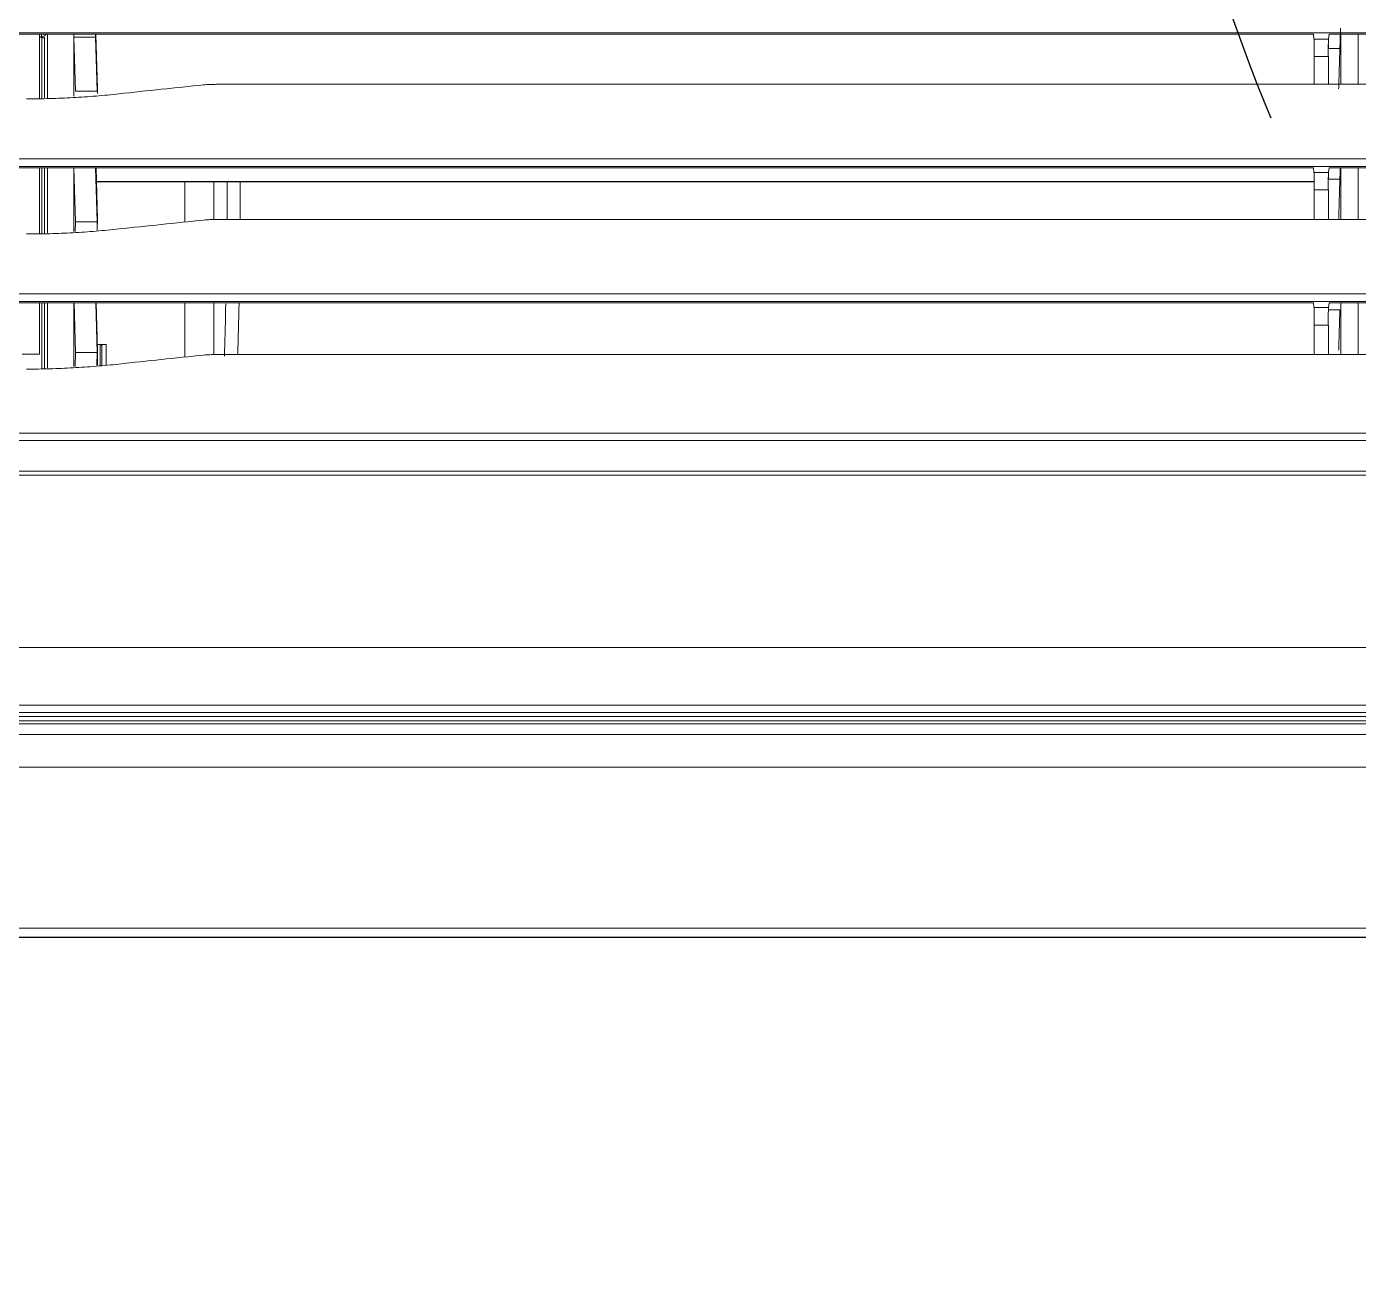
# Model space of a CAD drawing. Header units: inches. Extents: x 3778 to 56227, y -16914 to 35091.
# Drawn here: x 42238.1 to 42390.2, y -13116.5 to -12974.9 of the extents above; entities that cross this region are included whole.
import ezdxf

# ---------------------------------------------------------------- set-up
doc = ezdxf.new("R2010")
doc.units = ezdxf.units.IN
doc.header["$LTSCALE"] = 100
doc.header["$MEASUREMENT"] = 0
doc.linetypes.add('DH-HID2', pattern=[1.2, 0.8, -0.4])
doc.layers.add('2-con', color=2, linetype='Continuous')
doc.layers.add('FU-FURM', color=251, linetype='DH-HID2')
doc.layers.add('mark-B', color=2, linetype='Continuous', lineweight=20)

# ---------------------------------------------------------------- blocks, each defined once
blk = doc.blocks.new('cjscjdeh')
at = {"layer": 'FU-FURM', "color": 8}
for centre, radius, start in [((150426.67, 67948.17), 194.25, 181.2146), ((150420.33, 67940.87), 213.6, 181.2145)]:
    blk.add_arc(centre, radius, start, 269.0908, dxfattribs=at)
blk = doc.blocks.new('무풍1WAY 대형')
at = {"layer": 'mark-B'}
for p, q in [((0, -24.74), (620.28, -24.74)), ((620.26, -25.23), (0, -25.23)), ((-486.45, -52.82), (486.43, -52.82)), ((486.43, -53.25), (-486.45, -53.25)), ((-485.68, -56.78), (485.66, -56.78)), ((485.66, -57.61), (-485.68, -57.61)), ((436.91, -67.72), (436.91, -65.42)), ((437.4, -65.39), (437.4, -67.71)), ((437.58, -67.54), (437.58, -65.38)), ((437.9, -65.36), (437.87, -66.55)), ((437.96, -65.36), (437.91, -66.81)), ((440.4, -66.81), (440.45, -65.22)), ((440.6, -65.21), (440.6, -72.48)), ((443.59, -65.05), (443.59, -72.48)), ((443.93, -65.03), (443.93, -72.48)), ((444.23, -72.48), (444.23, -65.02)), ((292.42, -66.58), (297.27, -66.58)), ((297.27, -69.96), (297.27, -66.58)), ((297.27, -66.58), (298.89, -66.58)), ((298.89, -69.96), (298.89, -66.58)), ((298.89, -66.58), (424.31, -66.58)), ((424.61, -72.48), (424.61, -66.57)), ((427.89, -66.29), (427.89, -72.48)), ((437.91, -66.81), (440.4, -66.81)), ((437.91, -66.81), (438.08, -72.48)), ((440.57, -72.48), (440.4, -66.81)), ((446.48, -66.61), (444.53, -66.61)), ((444.53, -66.61), (444.53, -72.48)), ((437.89, -67.72), (436.91, -67.72)), ((437.4, -67.71), (437.58, -67.54)), ((437.87, -67.07), (438.03, -72.48)), ((297.27, -69.96), (298.89, -69.96)), ((-482.87, -72.64), (482.85, -72.64)), ((297.19, -72.48), (292.5, -72.48)), ((295.95, -71.69), (297.26, -71.69)), ((297.19, -72.48), (297.26, -71.95)), ((297.26, -71.84), (297.26, -71.69)), ((298.91, -71.95), (297.26, -71.95)), ((298.98, -72.48), (298.91, -71.95)), ((483.03, -72.48), (298.98, -72.48)), ((482.85, -73.52), (-482.87, -73.52)), ((443.59, -80.49), (443.59, -87.92)), ((443.93, -80.47), (443.93, -87.91)), ((444.23, -87.91), (444.23, -80.45)), ((444.53, -80.44), (444.53, -87.91)), ((292.42, -82.02), (297.27, -82.02)), ((297.27, -85.4), (297.27, -82.02)), ((297.27, -82.02), (298.89, -82.02)), ((298.89, -85.4), (298.89, -82.02)), ((298.89, -82.02), (424.31, -82.02)), ((424.61, -86.37), (424.61, -82.01)), ((427.89, -81.73), (427.89, -86.37)), ((437.87, -82), (438.05, -87.91)), ((437.94, -80.8), (437.91, -81.75)), ((437.91, -81.75), (440.4, -81.75)), ((437.91, -81.75), (438.1, -87.92)), ((440.4, -81.75), (440.44, -80.66)), ((440.59, -87.92), (440.4, -81.75)), ((440.6, -80.65), (440.6, -87.91)), ((295.95, -86.63), (297.26, -86.63)), ((297.27, -86.95), (297.26, -86.63)), ((297.27, -85.4), (298.89, -85.4)), ((298.9, -86.37), (438, -86.37)), ((-480.14, -88.08), (480.12, -88.08)), ((297.19, -87.91), (292.5, -87.91)), ((297.19, -87.91), (297.26, -87.38)), ((298.91, -87.38), (297.26, -87.38)), ((298.98, -87.91), (298.91, -87.38)), ((480.3, -87.91), (298.98, -87.91)), ((480.12, -88.96), (-480.14, -88.96)), ((437.87, -96.94), (438.06, -103.17)), ((437.91, -96.68), (440.4, -96.68)), ((437.91, -96.68), (438.1, -102.86)), ((440.59, -102.86), (440.4, -96.68)), ((440.6, -96.09), (440.6, -103.17)), ((443.59, -95.92), (443.59, -103.16)), ((443.93, -95.9), (443.93, -102.79)), ((444.23, -102.78), (444.23, -95.89)), ((444.53, -95.87), (444.53, -103.16)), ((292.42, -97.46), (297.27, -97.46)), ((297.27, -100.63), (297.27, -97.46)), ((297.27, -97.46), (298.89, -97.46)), ((298.89, -100.63), (298.89, -97.46)), ((298.89, -97.46), (424.31, -97.46)), ((295.95, -101.56), (297.26, -101.56)), ((297.27, -101.96), (297.26, -101.56)), ((297.27, -100.63), (298.89, -100.63)), ((-477.44, -103.33), (477.42, -103.33)), ((297.19, -103.17), (292.51, -103.17)), ((297.19, -103.17), (297.26, -102.62)), ((298.91, -102.62), (297.26, -102.62)), ((298.98, -103.17), (298.91, -102.62)), ((477.6, -103.17), (298.98, -103.17)), ((438.1, -102.86), (440.59, -102.86)), ((444.04, -102.78), (444.27, -102.89)), ((444.46, -102.89), (444.23, -102.78)), ((444.27, -102.89), (444.46, -102.89)), ((444.27, -102.89), (444.27, -103.17))]:
    blk.add_line(p, q, dxfattribs=at)
for centre, major_axis, ratio, start_param, end_param in [((297.26, -69.96), (0, -1.99), 0.008727, 0.069813, 1.570796), ((298.91, -69.96), (0, -1.99), 0.008727, 4.712389, 6.213372), ((297.26, -85.4), (0, -1.99), 0.008727, 0.069813, 1.570796), ((298.91, -85.4), (0, -1.99), 0.008727, 4.712389, 6.213372), ((297.26, -100.63), (0, -1.99), 0.008727, 0.069813, 1.570796), ((298.91, -100.63), (0, -1.99), 0.008727, 4.712389, 6.213372), ((438.09, -104.15), (0, -1.49), 0.017455, 2.292428, 2.617994), ((440.58, -104.15), (0, -1.49), 0.017455, 2.292428, 2.617994), ((444.27, -103.39), (-0.223, -0.445), 0.99981, 3.605286, 4.704073)]:
    blk.add_ellipse(centre, major_axis=major_axis, ratio=ratio, start_param=start_param, end_param=end_param, dxfattribs=at)
for points, knots in [([(0, 0), (45.98, 0), (91.97, 0), (183.94, 0), (321.89, 0), (459.85, 0), (551.82, 0)], [0, 0, 0, 0, 0.25, 0.25, 0.5, 1, 1, 1, 1]), ([(0, -0.02), (45.98, -0.02), (91.97, -0.02), (183.94, -0.02), (229.92, -0.02), (321.89, -0.02), (367.88, -0.02), (459.85, -0.02), (505.83, -0.02), (551.82, -0.02)], [0, 0, 0, 0, 0.25, 0.25, 0.5, 0.5, 0.75, 0.75, 1, 1, 1, 1]), ([(551.82, -1.05), (505.83, -1.05), (459.85, -1.04), (367.88, -1.04), (321.89, -1.04), (229.92, -1.04), (183.94, -1.04), (91.97, -1.04), (45.98, -1.05), (0, -1.05)], [0, 0, 0, 0, 0.25, 0.25, 0.5, 0.5, 0.75, 0.75, 1, 1, 1, 1]), ([(551.82, -19.43), (528.82, -19.43), (505.83, -19.43), (459.85, -19.43), (436.86, -19.43), (367.88, -19.43), (321.89, -19.43), (183.94, -19.43), (91.97, -19.43), (0, -19.43)], [0, 0, 0, 0, 0.125, 0.125, 0.25, 0.25, 0.5, 0.5, 1, 1, 1, 1]), ([(0, -23.18), (91.97, -23.18), (183.94, -23.18), (321.89, -23.18), (367.88, -23.18), (436.86, -23.18), (459.85, -23.18), (505.83, -23.18), (528.82, -23.18), (551.82, -23.18)], [0, 0, 0, 0, 0.5, 0.5, 0.75, 0.75, 0.875, 0.875, 1, 1, 1, 1]), ([(551.82, -24.38), (528.82, -24.38), (505.83, -24.38), (459.85, -24.38), (436.86, -24.38), (367.88, -24.38), (321.89, -24.38), (183.94, -24.38), (91.97, -24.38), (0, -24.38)], [0, 0, 0, 0, 0.125, 0.125, 0.25, 0.25, 0.5, 0.5, 1, 1, 1, 1]), ([(547.71, -26.53), (502.06, -26.53), (456.42, -26.53), (365.14, -26.53), (319.49, -26.53), (228.21, -26.53), (182.56, -26.53), (91.28, -26.53), (45.63, -26.53), (-45.65, -26.53), (-91.3, -26.53), (-182.58, -26.53), (-273.87, -26.53), (-410.8, -26.53), (-502.08, -26.53), (-547.73, -26.53)], [0, 0, 0, 0, 0.125, 0.125, 0.25, 0.25, 0.375, 0.375, 0.5, 0.5, 0.625, 0.625, 0.75, 0.875, 1, 1, 1, 1]), ([(351.53, -33.13), (371.28, -33.13), (436.67, -33.13), (502.06, -33.13), (547.71, -33.13)], [0, 0, 0, 0, 0.30203, 1, 1, 1, 1]), ([(423.39, -66.4), (423.38, -66.59), (423.38, -66.77), (423.32, -68.69), (423.27, -70.51), (423.23, -72.37)], [0, 0, 0, 0, 0.096942, 0.096942, 1, 1, 1, 1]), ([(423.39, -66.4), (423.38, -66.59), (423.38, -66.77), (423.32, -68.69), (423.27, -70.51), (423.23, -72.37)], [0, 0, 0, 0, 0.096942, 0.096942, 1, 1, 1, 1]), ([(424.31, -66.58), (424.43, -66.58), (424.55, -66.58), (424.79, -66.58), (424.91, -66.57), (425.16, -66.56), (425.28, -66.56), (425.52, -66.54), (425.64, -66.53), (425.76, -66.52)], [0, 0, 0, 0, 0.25, 0.25, 0.5, 0.5, 0.75, 0.75, 1, 1, 1, 1]), ([(437.87, -67.07), (437.87, -67.06), (437.87, -67.06), (437.87, -67.06), (437.87, -67.05), (437.87, -67.05), (437.87, -67.04), (437.87, -67.04), (437.87, -67.03), (437.87, -67.03), (437.87, -67.02), (437.87, -67.01), (437.87, -67.01), (437.87, -67), (437.87, -67), (437.87, -66.99), (437.87, -66.98), (437.87, -66.98), (437.87, -66.97), (437.87, -66.96), (437.87, -66.96), (437.87, -66.95), (437.87, -66.94), (437.87, -66.94), (437.87, -66.93), (437.87, -66.92), (437.87, -66.91), (437.87, -66.91), (437.87, -66.9), (437.87, -66.89), (437.87, -66.89), (437.87, -66.88), (437.87, -66.87), (437.87, -66.86), (437.87, -66.86), (437.87, -66.85), (437.87, -66.84), (437.87, -66.84), (437.87, -66.83), (437.87, -66.82), (437.87, -66.81), (437.87, -66.81), (437.87, -66.79), (437.87, -66.78), (437.87, -66.76), (437.87, -66.75), (437.87, -66.74), (437.87, -66.72), (437.87, -66.71), (437.87, -66.69), (437.87, -66.68), (437.87, -66.67), (437.87, -66.65), (437.87, -66.64), (437.87, -66.63), (437.87, -66.61), (437.87, -66.6), (437.87, -66.59), (437.87, -66.58), (437.87, -66.57), (437.87, -66.56), (437.87, -66.55), (437.87, -66.55)], [0, 0, 0, 0, 0.013747, 0.027429, 0.041048, 0.054602, 0.068093, 0.08152, 0.094883, 0.108181, 0.121416, 0.134587, 0.147694, 0.160737, 0.173716, 0.186631, 0.199482, 0.212269, 0.224992, 0.237651, 0.250246, 0.262777, 0.275245, 0.287648, 0.299987, 0.312263, 0.324474, 0.336622, 0.348705, 0.360725, 0.372681, 0.384572, 0.3964, 0.408164, 0.419864, 0.4315, 0.443072, 0.454581, 0.466025, 0.477405, 0.488722, 0.499974, 0.52253, 0.545343, 0.568414, 0.591742, 0.615327, 0.63917, 0.66327, 0.687627, 0.712242, 0.737115, 0.762244, 0.787632, 0.813276, 0.839179, 0.865338, 0.891756, 0.91843, 0.945363, 0.972553, 1, 1, 1, 1]), ([(424.31, -82.02), (424.43, -82.02), (424.55, -82.02), (424.79, -82.01), (424.91, -82.01), (425.16, -82), (425.28, -81.99), (425.52, -81.97), (425.64, -81.96), (425.76, -81.95)], [0, 0, 0, 0, 0.25, 0.25, 0.5, 0.5, 0.75, 0.75, 1, 1, 1, 1]), ([(437.87, -82), (437.87, -82), (437.87, -82), (437.87, -81.99), (437.87, -81.99), (437.87, -81.99), (437.87, -81.98), (437.87, -81.97), (437.87, -81.97), (437.87, -81.96), (437.87, -81.96), (437.87, -81.95), (437.87, -81.95), (437.87, -81.94), (437.87, -81.93), (437.87, -81.93), (437.87, -81.92), (437.87, -81.91), (437.87, -81.91), (437.87, -81.9), (437.87, -81.89), (437.87, -81.89), (437.87, -81.88), (437.87, -81.87), (437.87, -81.87), (437.87, -81.86), (437.87, -81.85), (437.87, -81.85), (437.87, -81.84), (437.87, -81.83), (437.87, -81.82), (437.87, -81.82), (437.87, -81.81), (437.87, -81.8), (437.87, -81.8), (437.87, -81.79), (437.87, -81.78), (437.87, -81.77), (437.87, -81.77), (437.87, -81.76), (437.87, -81.75), (437.87, -81.74), (437.87, -81.73), (437.87, -81.72), (437.87, -81.7), (437.87, -81.69), (437.87, -81.67), (437.87, -81.66), (437.87, -81.64), (437.87, -81.63), (437.87, -81.62), (437.87, -81.6), (437.87, -81.59), (437.87, -81.58), (437.87, -81.56), (437.87, -81.55), (437.87, -81.54), (437.87, -81.53), (437.87, -81.52), (437.87, -81.51), (437.87, -81.5), (437.87, -81.49), (437.87, -81.49)], [0, 0, 0, 0, 0.013747, 0.027429, 0.041048, 0.054602, 0.068093, 0.08152, 0.094883, 0.108181, 0.121416, 0.134587, 0.147694, 0.160737, 0.173716, 0.186631, 0.199482, 0.212269, 0.224992, 0.237651, 0.250246, 0.262777, 0.275245, 0.287648, 0.299987, 0.312263, 0.324474, 0.336622, 0.348705, 0.360725, 0.372681, 0.384572, 0.3964, 0.408164, 0.419864, 0.4315, 0.443072, 0.454581, 0.466025, 0.477405, 0.488722, 0.499974, 0.52253, 0.545343, 0.568414, 0.591742, 0.615327, 0.63917, 0.66327, 0.687627, 0.712242, 0.737115, 0.762244, 0.787632, 0.813276, 0.839179, 0.865338, 0.891756, 0.91843, 0.945363, 0.972553, 1, 1, 1, 1]), ([(438, -86.32), (430.4, -86.32), (414.94, -86.32), (392.75, -86.32), (372.55, -86.32), (355.75, -86.32), (341.94, -86.32), (327.96, -86.32), (313.86, -86.32), (303.49, -86.32), (298.9, -86.32)], [0, 0, 0, 0, 0.163758, 0.33346, 0.478701, 0.59948, 0.695798, 0.776478, 0.901011, 1, 1, 1, 1]), ([(437.87, -96.94), (437.87, -96.94), (437.87, -96.94), (437.87, -96.93), (437.87, -96.93), (437.87, -96.92), (437.87, -96.92), (437.87, -96.91), (437.87, -96.91), (437.87, -96.9), (437.87, -96.9), (437.87, -96.89), (437.87, -96.88), (437.87, -96.88), (437.87, -96.87), (437.87, -96.87), (437.87, -96.86), (437.87, -96.85), (437.87, -96.85), (437.87, -96.84), (437.87, -96.83), (437.87, -96.83), (437.87, -96.82), (437.87, -96.81), (437.87, -96.8), (437.87, -96.8), (437.87, -96.79), (437.87, -96.78), (437.87, -96.78), (437.87, -96.77), (437.87, -96.76), (437.87, -96.75), (437.87, -96.75), (437.87, -96.74), (437.87, -96.73), (437.87, -96.73), (437.87, -96.72), (437.87, -96.71), (437.87, -96.7), (437.87, -96.7), (437.87, -96.69), (437.87, -96.68), (437.87, -96.67), (437.87, -96.65), (437.87, -96.64), (437.87, -96.63), (437.87, -96.61), (437.87, -96.6), (437.87, -96.58), (437.87, -96.57), (437.87, -96.55), (437.87, -96.54), (437.87, -96.53), (437.87, -96.51), (437.87, -96.5), (437.87, -96.49), (437.87, -96.48), (437.87, -96.46), (437.87, -96.45), (437.87, -96.44), (437.87, -96.43), (437.87, -96.43), (437.87, -96.42)], [0, 0, 0, 0, 0.013747, 0.027429, 0.041048, 0.054602, 0.068093, 0.08152, 0.094883, 0.108181, 0.121416, 0.134587, 0.147694, 0.160737, 0.173716, 0.186631, 0.199482, 0.212269, 0.224992, 0.237651, 0.250246, 0.262777, 0.275245, 0.287648, 0.299987, 0.312263, 0.324474, 0.336622, 0.348705, 0.360725, 0.372681, 0.384572, 0.3964, 0.408164, 0.419864, 0.4315, 0.443072, 0.454581, 0.466025, 0.477405, 0.488722, 0.499974, 0.52253, 0.545343, 0.568414, 0.591742, 0.615327, 0.63917, 0.66327, 0.687627, 0.712242, 0.737115, 0.762244, 0.787632, 0.813276, 0.839179, 0.865338, 0.891756, 0.91843, 0.945363, 0.972553, 1, 1, 1, 1]), ([(424.31, -97.46), (424.43, -97.46), (424.55, -97.45), (424.79, -97.45), (424.91, -97.45), (425.16, -97.43), (425.28, -97.43), (425.52, -97.41), (425.64, -97.4), (425.76, -97.39)], [0, 0, 0, 0, 0.25, 0.25, 0.5, 0.5, 0.75, 0.75, 1, 1, 1, 1]), ([(443.93, -102.79), (443.93, -102.79), (443.94, -102.79), (443.94, -102.79), (443.95, -102.79), (443.96, -102.79), (443.97, -102.78), (443.98, -102.78), (443.99, -102.78), (444, -102.78), (444.01, -102.78), (444.02, -102.78), (444.03, -102.78), (444.04, -102.78), (444.04, -102.78)], [0, 0, 0, 0, 0.071251, 0.142546, 0.213886, 0.285274, 0.35671, 0.428197, 0.499737, 0.60017, 0.70031, 0.80026, 0.900123, 1, 1, 1, 1]), ([(444.04, -102.78), (444.07, -102.78), (444.09, -102.78), (444.14, -102.78), (444.16, -102.78), (444.19, -102.78), (444.2, -102.78), (444.22, -102.78), (444.23, -102.78), (444.23, -102.78)], [0, 0, 0, 0, 0.25, 0.25, 0.5, 0.5, 0.75, 0.75, 1, 1, 1, 1])]:
    blk.add_open_spline(points, degree=3, knots=knots, dxfattribs=at)
for points, degree in [([(547.71, -25.68), (-0.01, -25.67), (-547.73, -25.68)], 2), ([(287.97, -33.13), (292.62, -33.13), (297.27, -33.13), (301.91, -33.13)], 3), ([(301.91, -33.13), (318.45, -33.13), (334.99, -33.13), (351.53, -33.13)], 3), ([(435.43, -65.5), (436.3, -65.4), (438.05, -65.24), (440.68, -65.06), (443.32, -64.95), (445.09, -64.92), (445.98, -64.92)], 3), ([(293.85, -66.58), (293.85, -72.48)], 1), ([(295.85, -72.48), (295.85, -66.59)], 1), ([(421.87, -66.57), (421.81, -68.45), (421.76, -70.43), (421.72, -72.46)], 3), ([(425.76, -66.52), (428.98, -66.19), (432.21, -65.85), (435.43, -65.5)], 3), ([(295.95, -71.69), (296.09, -67.07)], 1), ([(437.4, -67.71), (437.4, -67.72), (437.11, -67.72), (436.91, -67.72)], 2), ([(435.43, -80.93), (436.3, -80.84), (438.05, -80.67), (440.68, -80.49), (443.32, -80.38), (445.09, -80.36), (445.98, -80.36)], 3), ([(293.85, -82.02), (293.85, -87.91)], 1), ([(295.85, -87.91), (295.85, -82.02)], 1), ([(295.95, -86.63), (296.09, -82.01)], 1), ([(421.6, -81.97), (421.59, -83.41), (421.58, -84.86), (421.58, -86.32)], 3), ([(423.09, -81.98), (423.08, -83.42), (423.07, -84.87), (423.07, -86.32)], 3), ([(425.76, -81.95), (428.98, -81.62), (432.21, -81.28), (435.43, -80.93)], 3), ([(295.91, -87.91), (295.95, -86.63)], 1), ([(435.43, -96.37), (436.3, -96.27), (438.05, -96.11), (440.68, -95.93), (443.32, -95.82), (445.09, -95.79), (445.98, -95.79)], 3), ([(295.95, -101.57), (296.09, -96.94)], 1), ([(425.76, -97.39), (428.98, -97.06), (432.21, -96.72), (435.43, -96.37)], 3), ([(293.85, -97.46), (293.85, -103.17)], 1), ([(295.85, -103.17), (295.85, -97.46)], 1), ([(295.88, -103.89), (295.95, -101.57)], 1)]:
    blk.add_open_spline(points, degree=degree, dxfattribs=at)
blk = doc.blocks.new('dpdjzjs')
at = {"layer": 'mark-B', "rotation": 180}
blk.add_blockref('무풍1WAY 대형', (178654.91, 88751.49), dxfattribs=at)

msp = doc.modelspace()

# ---------------------------------------------------------------- block references
msp.add_blockref('cjscjdeh', (-107842.97, -80843.84))
at = {"layer": '2-con'}
msp.add_blockref('dpdjzjs', (-135970.86, -101830.44), dxfattribs=at)

doc.saveas('drawing.dxf')
